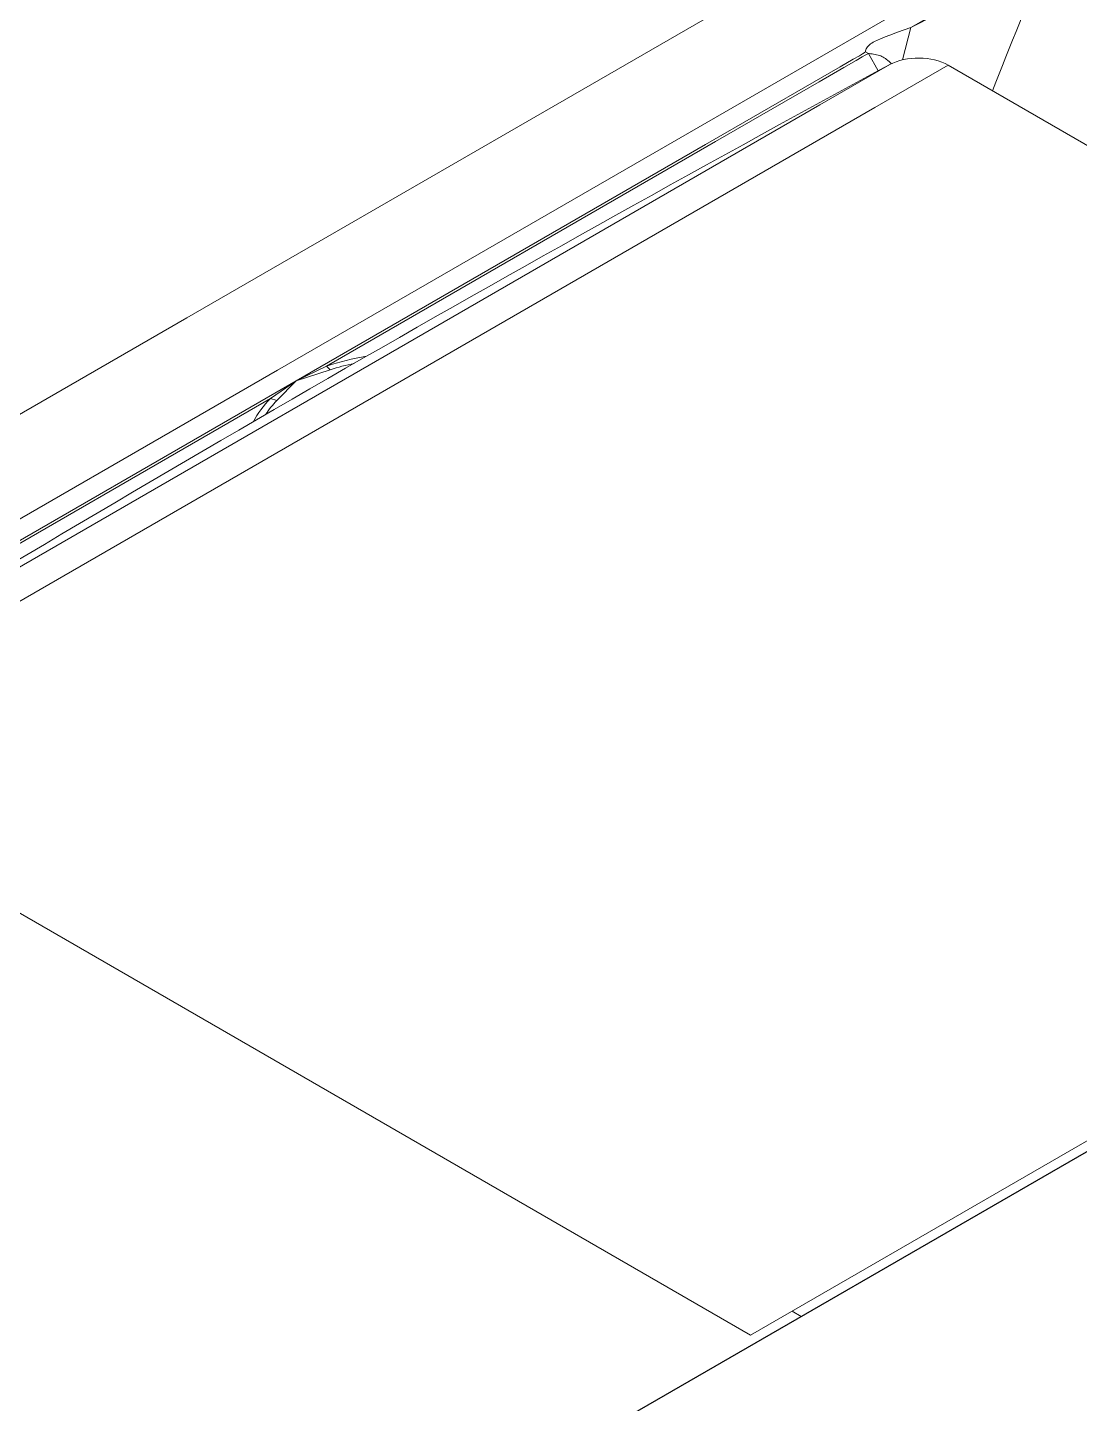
# Model space of a CAD drawing. Header units: millimetres. Extents: x 474.7 to 528.3, y 13.1 to 23.5.
# Drawn here: x 512.62847 to 512.65352, y 19.21986 to 19.25263 of the extents above; entities that cross this region are included whole.
import ezdxf

# ---------------------------------------------------------------- set-up
doc = ezdxf.new("R2010")
doc.units = ezdxf.units.MM
doc.header["$LTSCALE"] = 2.5
doc.layers.add('I-ARQ', color=8, linetype='Continuous')

msp = doc.modelspace()

# ---------------------------------------------------------------- linework, layer by layer
at = {"layer": 'I-ARQ', "extrusion": (0, 0.816497, 0.57735)}
msp.add_line((513.162221, 19.519455, 18.778538), (512.306621, 19.025475, 19.477131), dxfattribs=at)
at = {"layer": 'I-ARQ', "lineweight": 5}
for points in [[(512.649968, 19.255943, 19.151201), (512.649968, 19.255943, 19.151201), (512.632257, 19.245717, 19.165662), (512.632257, 19.245717, 19.165662)], [(512.652131, 19.254694, 19.152967), (512.652131, 19.254694, 19.152967), (512.63442, 19.244468, 19.167428), (512.63442, 19.244468, 19.167428)], [(512.652735, 19.254345, 19.153461), (512.652298, 19.253272, 19.154978), (512.651869, 19.252197, 19.156498), (512.651446, 19.251122, 19.158019)], [(512.650832, 19.253399, 19.154798), (512.650832, 19.253399, 19.154798), (512.649497, 19.252629, 19.155887), (512.649497, 19.252629, 19.155887)], [(512.649497, 19.252629, 19.155887), (512.649497, 19.252629, 19.155887), (512.649301, 19.251857, 19.156979), (512.649301, 19.251857, 19.156979)], [(512.648421, 19.25205, 19.156705), (512.648421, 19.25205, 19.156705), (512.648495, 19.252008, 19.156765), (512.648495, 19.252008, 19.156765)], [(512.648495, 19.252008, 19.156765), (512.648495, 19.252008, 19.156765), (512.648724, 19.251596, 19.157348), (512.648724, 19.251596, 19.157348)], [(512.650391, 19.251731, 19.157157), (512.650009, 19.251952, 19.156845), (512.649392, 19.251958, 19.156836), (512.648997, 19.251744, 19.157138)], [(512.648997, 19.251744, 19.157138), (512.644324, 19.249213, 19.160718), (512.639722, 19.24664, 19.164357), (512.635191, 19.244024, 19.168057)], [(512.647334, 19.250784, 19.158497), (512.647334, 19.250784, 19.158497), (512.648997, 19.251744, 19.157138), (512.648997, 19.251744, 19.157138)], [(512.648644, 19.250722, 19.158583), (512.648644, 19.250722, 19.158583), (512.650391, 19.251731, 19.157157), (512.650391, 19.251731, 19.157157)], [(512.650391, 19.251731, 19.157157), (512.650391, 19.251731, 19.157157), (512.674229, 19.237968, 19.17662), (512.674229, 19.237968, 19.17662)], [(512.647334, 19.250784, 19.158497), (512.647334, 19.250784, 19.158497), (512.621819, 19.236053, 19.179329), (512.621819, 19.236053, 19.179329)], [(512.648644, 19.250722, 19.158583), (512.648644, 19.250722, 19.158583), (512.621841, 19.235248, 19.180468), (512.621841, 19.235248, 19.180468)], [(512.614547, 19.235492, 19.180122), (512.614547, 19.235492, 19.180122), (512.632257, 19.245717, 19.165662), (512.632257, 19.245717, 19.165662)], [(512.636541, 19.244801, 19.166958), (512.636208, 19.244744, 19.167038), (512.635889, 19.244665, 19.16715), (512.635588, 19.244565, 19.167292)], [(512.61671, 19.234243, 19.181888), (512.61671, 19.234243, 19.181888), (512.63442, 19.244468, 19.167428), (512.63442, 19.244468, 19.167428)], [(512.635588, 19.244565, 19.167292), (512.635588, 19.244565, 19.167292), (512.634862, 19.244214, 19.167788), (512.634862, 19.244214, 19.167788)], [(512.635675, 19.244478, 19.167414), (512.635675, 19.244478, 19.167414), (512.634862, 19.244214, 19.167788), (512.634862, 19.244214, 19.167788)], [(512.635588, 19.244565, 19.167292), (512.635588, 19.244565, 19.167292), (512.635675, 19.244478, 19.167414), (512.635675, 19.244478, 19.167414)], [(512.636244, 19.24463, 19.167199), (512.636048, 19.244588, 19.167258), (512.635857, 19.244537, 19.16733), (512.635675, 19.244478, 19.167414)], [(512.635191, 19.244024, 19.168057), (512.63066, 19.241408, 19.171756), (512.626203, 19.238751, 19.175514), (512.621819, 19.236053, 19.179329)], [(512.634862, 19.244214, 19.167788), (512.634862, 19.244214, 19.167788), (512.634254, 19.243795, 19.168381), (512.634254, 19.243795, 19.168381)], [(512.634862, 19.244214, 19.167788), (512.634862, 19.244214, 19.167788), (512.634404, 19.243745, 19.168451), (512.634404, 19.243745, 19.168451)], [(512.634254, 19.243795, 19.168381), (512.63408, 19.243621, 19.168627), (512.633944, 19.243435, 19.168889), (512.633844, 19.243244, 19.16916)], [(512.634404, 19.243745, 19.168451), (512.634302, 19.24364, 19.168599), (512.634215, 19.243531, 19.168753), (512.634143, 19.243419, 19.168912)], [(512.634254, 19.243795, 19.168381), (512.634254, 19.243795, 19.168381), (512.634404, 19.243745, 19.168451), (512.634404, 19.243745, 19.168451)], [(512.645679, 19.221485, 19.199931), (512.645679, 19.221485, 19.199931), (512.672482, 19.23696, 19.178047), (512.672482, 19.23696, 19.178047)], [(512.621841, 19.235248, 19.180468), (512.621841, 19.235248, 19.180468), (512.645679, 19.221485, 19.199931), (512.645679, 19.221485, 19.199931)], [(512.646892, 19.22193, 19.199301), (512.646892, 19.22193, 19.199301), (512.660175, 19.229599, 19.188456), (512.660175, 19.229599, 19.188456)], [(512.646892, 19.22193, 19.199301), (512.646892, 19.22193, 19.199301), (512.646671, 19.222058, 19.199121), (512.646671, 19.222058, 19.199121)]]:
    msp.add_open_spline(points, degree=3, dxfattribs=at)
for points, knots in [([(512.649497, 19.252629, 19.155887), (512.649497, 19.252629, 19.155887), (512.649739, 19.252752, 19.155713), (512.649739, 19.252752, 19.155713), (512.649739, 19.252752, 19.155713), (512.649739, 19.252752, 19.155713), (512.649979, 19.252877, 19.155536), (512.649979, 19.252877, 19.155536), (512.649979, 19.252877, 19.155536), (512.649979, 19.252877, 19.155536), (512.650137, 19.25296, 19.155419), (512.650137, 19.25296, 19.155419), (512.650137, 19.25296, 19.155419), (512.650137, 19.25296, 19.155419), (512.65045, 19.253128, 19.155181), (512.65045, 19.253128, 19.155181), (512.65045, 19.253128, 19.155181), (512.65045, 19.253128, 19.155181), (512.650915, 19.253378, 19.154827), (512.650915, 19.253378, 19.154827), (512.650915, 19.253378, 19.154827), (512.650915, 19.253378, 19.154827), (512.651376, 19.253628, 19.154474), (512.651376, 19.253628, 19.154474), (512.651376, 19.253628, 19.154474), (512.651376, 19.253628, 19.154474), (512.651834, 19.253874, 19.154126), (512.651834, 19.253874, 19.154126), (512.651834, 19.253874, 19.154126), (512.651834, 19.253874, 19.154126), (512.652289, 19.254114, 19.153786), (512.652289, 19.254114, 19.153786), (512.652289, 19.254114, 19.153786), (512.652289, 19.254114, 19.153786), (512.652512, 19.25423, 19.153623), (512.652512, 19.25423, 19.153623), (512.652512, 19.25423, 19.153623), (512.652512, 19.25423, 19.153623), (512.652735, 19.254345, 19.153461), (512.652735, 19.254345, 19.153461)], [0, 0, 0, 0, 0.1, 0.1, 0.1, 0.1, 0.2, 0.2, 0.2, 0.2, 0.3, 0.3, 0.3, 0.3, 0.4, 0.4, 0.4, 0.4, 0.5, 0.5, 0.5, 0.5, 0.6, 0.6, 0.6, 0.6, 0.7, 0.7, 0.7, 0.7, 0.8, 0.8, 0.8, 0.8, 0.9, 0.9, 0.9, 0.9, 1, 1, 1, 1]), ([(512.649497, 19.252629, 19.155887), (512.649497, 19.252629, 19.155887), (512.64918, 19.252516, 19.156047), (512.64918, 19.252516, 19.156047), (512.64918, 19.252516, 19.156047), (512.64918, 19.252516, 19.156047), (512.649, 19.25245, 19.156141), (512.649, 19.25245, 19.156141), (512.649, 19.25245, 19.156141), (512.649, 19.25245, 19.156141), (512.64889, 19.252408, 19.156199), (512.64889, 19.252408, 19.156199), (512.64889, 19.252408, 19.156199), (512.64889, 19.252408, 19.156199), (512.64878, 19.252363, 19.156263), (512.64878, 19.252363, 19.156263), (512.64878, 19.252363, 19.156263), (512.64878, 19.252363, 19.156263), (512.648709, 19.252331, 19.156309), (512.648709, 19.252331, 19.156309), (512.648709, 19.252331, 19.156309), (512.648709, 19.252331, 19.156309), (512.648638, 19.252295, 19.156359), (512.648638, 19.252295, 19.156359), (512.648638, 19.252295, 19.156359), (512.648638, 19.252295, 19.156359), (512.648605, 19.252277, 19.156385), (512.648605, 19.252277, 19.156385), (512.648605, 19.252277, 19.156385), (512.648605, 19.252277, 19.156385), (512.648573, 19.252257, 19.156413), (512.648573, 19.252257, 19.156413), (512.648573, 19.252257, 19.156413), (512.648573, 19.252257, 19.156413), (512.648543, 19.252237, 19.156442), (512.648543, 19.252237, 19.156442), (512.648543, 19.252237, 19.156442), (512.648543, 19.252237, 19.156442), (512.648515, 19.252215, 19.156472), (512.648515, 19.252215, 19.156472), (512.648515, 19.252215, 19.156472), (512.648515, 19.252215, 19.156472), (512.64849, 19.252193, 19.156503), (512.64849, 19.252193, 19.156503), (512.64849, 19.252193, 19.156503), (512.64849, 19.252193, 19.156503), (512.648467, 19.25217, 19.156536), (512.648467, 19.25217, 19.156536), (512.648467, 19.25217, 19.156536), (512.648467, 19.25217, 19.156536), (512.64845, 19.252147, 19.156569), (512.64845, 19.252147, 19.156569), (512.64845, 19.252147, 19.156569), (512.64845, 19.252147, 19.156569), (512.648436, 19.252123, 19.156603), (512.648436, 19.252123, 19.156603), (512.648436, 19.252123, 19.156603), (512.648436, 19.252123, 19.156603), (512.648426, 19.252099, 19.156636), (512.648426, 19.252099, 19.156636), (512.648426, 19.252099, 19.156636), (512.648426, 19.252099, 19.156636), (512.648422, 19.252076, 19.156669), (512.648422, 19.252076, 19.156669), (512.648422, 19.252076, 19.156669), (512.648422, 19.252076, 19.156669), (512.648422, 19.252063, 19.156687), (512.648422, 19.252063, 19.156687), (512.648422, 19.252063, 19.156687), (512.648422, 19.252063, 19.156687), (512.648421, 19.25205, 19.156705), (512.648421, 19.25205, 19.156705)], [0, 0, 0, 0, 0.055556, 0.055556, 0.055556, 0.055556, 0.111111, 0.111111, 0.111111, 0.111111, 0.166667, 0.166667, 0.166667, 0.166667, 0.222222, 0.222222, 0.222222, 0.222222, 0.277778, 0.277778, 0.277778, 0.277778, 0.333333, 0.333333, 0.333333, 0.333333, 0.388889, 0.388889, 0.388889, 0.388889, 0.444444, 0.444444, 0.444444, 0.444444, 0.5, 0.5, 0.5, 0.5, 0.555556, 0.555556, 0.555556, 0.555556, 0.611111, 0.611111, 0.611111, 0.611111, 0.666667, 0.666667, 0.666667, 0.666667, 0.722222, 0.722222, 0.722222, 0.722222, 0.777778, 0.777778, 0.777778, 0.777778, 0.833333, 0.833333, 0.833333, 0.833333, 0.888889, 0.888889, 0.888889, 0.888889, 0.944444, 0.944444, 0.944444, 0.944444, 1, 1, 1, 1]), ([(512.648421, 19.25205, 19.156705), (512.648421, 19.25205, 19.156705), (512.648399, 19.252031, 19.156732), (512.648399, 19.252031, 19.156732), (512.648399, 19.252031, 19.156732), (512.648399, 19.252031, 19.156732), (512.648387, 19.252022, 19.156745), (512.648387, 19.252022, 19.156745), (512.648387, 19.252022, 19.156745), (512.648387, 19.252022, 19.156745), (512.64835, 19.252001, 19.156775), (512.64835, 19.252001, 19.156775), (512.64835, 19.252001, 19.156775), (512.64835, 19.252001, 19.156775), (512.648275, 19.251958, 19.156836), (512.648275, 19.251958, 19.156836), (512.648275, 19.251958, 19.156836), (512.648275, 19.251958, 19.156836), (512.648125, 19.251871, 19.156959), (512.648125, 19.251871, 19.156959), (512.648125, 19.251871, 19.156959), (512.648125, 19.251871, 19.156959), (512.647821, 19.251695, 19.157207), (512.647821, 19.251695, 19.157207), (512.647821, 19.251695, 19.157207), (512.647821, 19.251695, 19.157207), (512.647199, 19.251337, 19.157715), (512.647199, 19.251337, 19.157715), (512.647199, 19.251337, 19.157715), (512.647199, 19.251337, 19.157715), (512.644611, 19.249842, 19.159828), (512.644611, 19.249842, 19.159828), (512.644611, 19.249842, 19.159828), (512.644611, 19.249842, 19.159828), (512.634862, 19.244214, 19.167788), (512.634862, 19.244214, 19.167788)], [0, 0, 0, 0, 0.111111, 0.111111, 0.111111, 0.111111, 0.222222, 0.222222, 0.222222, 0.222222, 0.333333, 0.333333, 0.333333, 0.333333, 0.444444, 0.444444, 0.444444, 0.444444, 0.555556, 0.555556, 0.555556, 0.555556, 0.666667, 0.666667, 0.666667, 0.666667, 0.777778, 0.777778, 0.777778, 0.777778, 0.888889, 0.888889, 0.888889, 0.888889, 1, 1, 1, 1]), ([(512.648495, 19.252008, 19.156765), (512.648495, 19.252008, 19.156765), (512.648462, 19.251996, 19.156783), (512.648462, 19.251996, 19.156783), (512.648462, 19.251996, 19.156783), (512.648462, 19.251996, 19.156783), (512.648447, 19.251989, 19.156792), (512.648447, 19.251989, 19.156792), (512.648447, 19.251989, 19.156792), (512.648447, 19.251989, 19.156792), (512.648412, 19.251969, 19.156821), (512.648412, 19.251969, 19.156821), (512.648412, 19.251969, 19.156821), (512.648412, 19.251969, 19.156821), (512.648341, 19.251928, 19.156879), (512.648341, 19.251928, 19.156879), (512.648341, 19.251928, 19.156879), (512.648341, 19.251928, 19.156879), (512.648198, 19.251845, 19.156996), (512.648198, 19.251845, 19.156996), (512.648198, 19.251845, 19.156996), (512.648198, 19.251845, 19.156996), (512.647908, 19.251678, 19.157232), (512.647908, 19.251678, 19.157232), (512.647908, 19.251678, 19.157232), (512.647908, 19.251678, 19.157232), (512.647315, 19.251335, 19.157717), (512.647315, 19.251335, 19.157717), (512.647315, 19.251335, 19.157717), (512.647315, 19.251335, 19.157717), (512.644848, 19.249911, 19.159731), (512.644848, 19.249911, 19.159731), (512.644848, 19.249911, 19.159731), (512.644848, 19.249911, 19.159731), (512.635588, 19.244565, 19.167292), (512.635588, 19.244565, 19.167292)], [0, 0, 0, 0, 0.111111, 0.111111, 0.111111, 0.111111, 0.222222, 0.222222, 0.222222, 0.222222, 0.333333, 0.333333, 0.333333, 0.333333, 0.444444, 0.444444, 0.444444, 0.444444, 0.555556, 0.555556, 0.555556, 0.555556, 0.666667, 0.666667, 0.666667, 0.666667, 0.777778, 0.777778, 0.777778, 0.777778, 0.888889, 0.888889, 0.888889, 0.888889, 1, 1, 1, 1]), ([(512.649038, 19.251765, 19.157109), (512.649038, 19.251765, 19.157109), (512.648993, 19.251809, 19.157047), (512.648993, 19.251809, 19.157047), (512.648993, 19.251809, 19.157047), (512.648993, 19.251809, 19.157047), (512.648946, 19.251851, 19.156987), (512.648946, 19.251851, 19.156987), (512.648946, 19.251851, 19.156987), (512.648946, 19.251851, 19.156987), (512.64892, 19.25187, 19.15696), (512.64892, 19.25187, 19.15696), (512.64892, 19.25187, 19.15696), (512.64892, 19.25187, 19.15696), (512.648894, 19.251889, 19.156933), (512.648894, 19.251889, 19.156933), (512.648894, 19.251889, 19.156933), (512.648894, 19.251889, 19.156933), (512.648868, 19.251907, 19.156908), (512.648868, 19.251907, 19.156908), (512.648868, 19.251907, 19.156908), (512.648868, 19.251907, 19.156908), (512.64884, 19.251923, 19.156885), (512.64884, 19.251923, 19.156885), (512.64884, 19.251923, 19.156885), (512.64884, 19.251923, 19.156885), (512.648811, 19.251938, 19.156864), (512.648811, 19.251938, 19.156864), (512.648811, 19.251938, 19.156864), (512.648811, 19.251938, 19.156864), (512.648782, 19.251951, 19.156845), (512.648782, 19.251951, 19.156845), (512.648782, 19.251951, 19.156845), (512.648782, 19.251951, 19.156845), (512.64875, 19.251963, 19.156829), (512.64875, 19.251963, 19.156829), (512.64875, 19.251963, 19.156829), (512.64875, 19.251963, 19.156829), (512.648719, 19.251973, 19.156815), (512.648719, 19.251973, 19.156815), (512.648719, 19.251973, 19.156815), (512.648719, 19.251973, 19.156815), (512.648685, 19.251982, 19.156802), (512.648685, 19.251982, 19.156802), (512.648685, 19.251982, 19.156802), (512.648685, 19.251982, 19.156802), (512.648651, 19.251988, 19.156793), (512.648651, 19.251988, 19.156793), (512.648651, 19.251988, 19.156793), (512.648651, 19.251988, 19.156793), (512.648615, 19.251995, 19.156784), (512.648615, 19.251995, 19.156784), (512.648615, 19.251995, 19.156784), (512.648615, 19.251995, 19.156784), (512.648578, 19.252, 19.156777), (512.648578, 19.252, 19.156777), (512.648578, 19.252, 19.156777), (512.648578, 19.252, 19.156777), (512.64854, 19.252004, 19.15677), (512.64854, 19.252004, 19.15677), (512.64854, 19.252004, 19.15677), (512.64854, 19.252004, 19.15677), (512.648509, 19.252008, 19.156766), (512.648509, 19.252008, 19.156766), (512.648509, 19.252008, 19.156766), (512.648509, 19.252008, 19.156766), (512.648495, 19.252008, 19.156765), (512.648495, 19.252008, 19.156765)], [0, 0, 0, 0, 0.058824, 0.058824, 0.058824, 0.058824, 0.117647, 0.117647, 0.117647, 0.117647, 0.176471, 0.176471, 0.176471, 0.176471, 0.235294, 0.235294, 0.235294, 0.235294, 0.294118, 0.294118, 0.294118, 0.294118, 0.352941, 0.352941, 0.352941, 0.352941, 0.411765, 0.411765, 0.411765, 0.411765, 0.470588, 0.470588, 0.470588, 0.470588, 0.529412, 0.529412, 0.529412, 0.529412, 0.588235, 0.588235, 0.588235, 0.588235, 0.647059, 0.647059, 0.647059, 0.647059, 0.705882, 0.705882, 0.705882, 0.705882, 0.764706, 0.764706, 0.764706, 0.764706, 0.823529, 0.823529, 0.823529, 0.823529, 0.882353, 0.882353, 0.882353, 0.882353, 0.941176, 0.941176, 0.941176, 0.941176, 1, 1, 1, 1]), ([(512.634862, 19.244214, 19.167788), (512.634862, 19.244214, 19.167788), (512.626146, 19.239181, 19.174905), (512.626146, 19.239181, 19.174905), (512.626146, 19.239181, 19.174905), (512.626146, 19.239181, 19.174905), (512.622835, 19.23727, 19.177608), (512.622835, 19.23727, 19.177608), (512.622835, 19.23727, 19.177608), (512.622835, 19.23727, 19.177608), (512.622053, 19.236818, 19.178247), (512.622053, 19.236818, 19.178247), (512.622053, 19.236818, 19.178247), (512.622053, 19.236818, 19.178247), (512.621672, 19.236598, 19.178558), (512.621672, 19.236598, 19.178558), (512.621672, 19.236598, 19.178558), (512.621672, 19.236598, 19.178558), (512.621485, 19.23649, 19.17871), (512.621485, 19.23649, 19.17871), (512.621485, 19.23649, 19.17871), (512.621485, 19.23649, 19.17871), (512.621392, 19.236437, 19.178786), (512.621392, 19.236437, 19.178786), (512.621392, 19.236437, 19.178786), (512.621392, 19.236437, 19.178786), (512.621346, 19.23641, 19.178824), (512.621346, 19.23641, 19.178824), (512.621346, 19.23641, 19.178824), (512.621346, 19.23641, 19.178824), (512.621328, 19.236401, 19.178836), (512.621328, 19.236401, 19.178836), (512.621328, 19.236401, 19.178836), (512.621328, 19.236401, 19.178836), (512.621288, 19.236385, 19.17886), (512.621288, 19.236385, 19.17886)], [0, 0, 0, 0, 0.111111, 0.111111, 0.111111, 0.111111, 0.222222, 0.222222, 0.222222, 0.222222, 0.333333, 0.333333, 0.333333, 0.333333, 0.444444, 0.444444, 0.444444, 0.444444, 0.555556, 0.555556, 0.555556, 0.555556, 0.666667, 0.666667, 0.666667, 0.666667, 0.777778, 0.777778, 0.777778, 0.777778, 0.888889, 0.888889, 0.888889, 0.888889, 1, 1, 1, 1]), ([(512.634254, 19.243795, 19.168381), (512.634254, 19.243795, 19.168381), (512.625948, 19.238999, 19.175162), (512.625948, 19.238999, 19.175162), (512.625948, 19.238999, 19.175162), (512.625948, 19.238999, 19.175162), (512.622815, 19.23719, 19.177721), (512.622815, 19.23719, 19.177721), (512.622815, 19.23719, 19.177721), (512.622815, 19.23719, 19.177721), (512.622074, 19.236762, 19.178326), (512.622074, 19.236762, 19.178326), (512.622074, 19.236762, 19.178326), (512.622074, 19.236762, 19.178326), (512.621712, 19.236554, 19.178621), (512.621712, 19.236554, 19.178621), (512.621712, 19.236554, 19.178621), (512.621712, 19.236554, 19.178621), (512.621535, 19.236451, 19.178766), (512.621535, 19.236451, 19.178766), (512.621535, 19.236451, 19.178766), (512.621535, 19.236451, 19.178766), (512.621447, 19.2364, 19.178838), (512.621447, 19.2364, 19.178838), (512.621447, 19.2364, 19.178838), (512.621447, 19.2364, 19.178838), (512.621403, 19.236375, 19.178874), (512.621403, 19.236375, 19.178874), (512.621403, 19.236375, 19.178874), (512.621403, 19.236375, 19.178874), (512.621388, 19.236365, 19.178888), (512.621388, 19.236365, 19.178888), (512.621388, 19.236365, 19.178888), (512.621388, 19.236365, 19.178888), (512.621361, 19.236343, 19.178919), (512.621361, 19.236343, 19.178919)], [0, 0, 0, 0, 0.111111, 0.111111, 0.111111, 0.111111, 0.222222, 0.222222, 0.222222, 0.222222, 0.333333, 0.333333, 0.333333, 0.333333, 0.444444, 0.444444, 0.444444, 0.444444, 0.555556, 0.555556, 0.555556, 0.555556, 0.666667, 0.666667, 0.666667, 0.666667, 0.777778, 0.777778, 0.777778, 0.777778, 0.888889, 0.888889, 0.888889, 0.888889, 1, 1, 1, 1])]:
    msp.add_open_spline(points, degree=3, knots=knots, dxfattribs=at)

doc.saveas('drawing.dxf')
